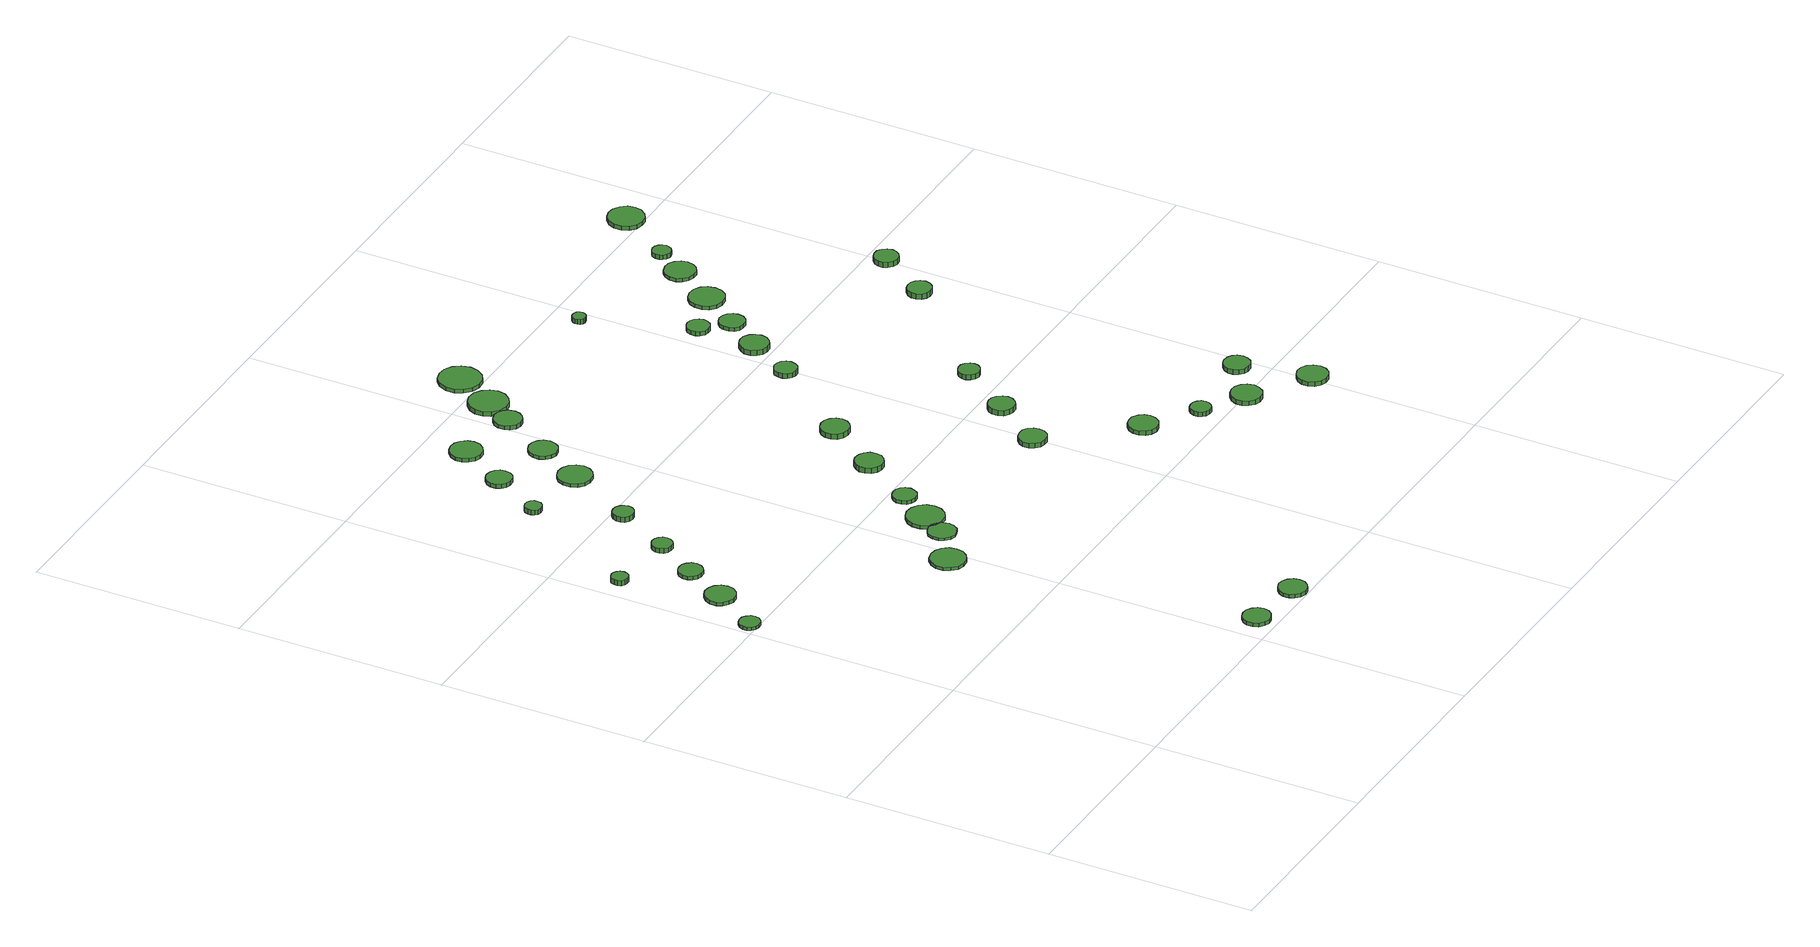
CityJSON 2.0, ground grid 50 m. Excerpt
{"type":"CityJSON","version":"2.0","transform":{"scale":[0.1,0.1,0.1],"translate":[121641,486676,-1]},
"CityObjects":{
"tree1":{"type":"SolitaryVegetationObject","attributes":{"function":"something"},"geometry":[{"type":"MultiSurface","lod":"1","boundaries":[[[0,1,2,3,4,5,6,7,8,9,10,11,12,13,14]],[[15,16,17,18,19,20,21,22,23,24,25,26,27,28,29]],[[0,29,28,1]],[[1,28,27,2]],[[2,27,26,3]],[[3,26,25,4]],[[4,25,24,5]],[[5,24,23,6]],[[6,23,22,7]],[[7,22,21,8]],[[8,21,20,9]],[[9,20,19,10]],[[10,19,18,11]],[[11,18,17,12]],[[12,17,16,13]],[[13,16,15,14]],[[14,15,29,0]]]}]},
"tree2":{"type":"SolitaryVegetationObject","attributes":{"function":"something"},"geometry":[{"type":"MultiSurface","lod":"1","boundaries":[[[30,31,32,33,34,35,36,37,38,39,40,41,42,43,44]],[[45,46,47,48,49,50,51,52,53,54,55,56,57,58,59]],[[30,59,58,31]],[[31,58,57,32]],[[32,57,56,33]],[[33,56,55,34]],[[34,55,54,35]],[[35,54,53,36]],[[36,53,52,37]],[[37,52,51,38]],[[38,51,50,39]],[[39,50,49,40]],[[40,49,48,41]],[[41,48,47,42]],[[42,47,46,43]],[[43,46,45,44]],[[44,45,59,30]]]}]},
"tree3":{"type":"SolitaryVegetationObject","attributes":{"function":"something"},"geometry":[{"type":"MultiSurface","lod":"1","boundaries":[[[60,61,62,63,64,65,66,67,68,69,70,71,72,73,74]],[[75,76,77,78,79,80,81,82,83,84,85,86,87,88,89]],[[60,89,88,61]],[[61,88,87,62]],[[62,87,86,63]],[[63,86,85,64]],[[64,85,84,65]],[[65,84,83,66]],[[66,83,82,67]],[[67,82,81,68]],[[68,81,80,69]],[[69,80,79,70]],[[70,79,78,71]],[[71,78,77,72]],[[72,77,76,73]],[[73,76,75,74]],[[74,75,89,60]]]}]},
"tree4":{"type":"SolitaryVegetationObject","attributes":{"function":"something"},"geometry":[{"type":"MultiSurface","lod":"1","boundaries":[[[90,91,92,93,94,95,96,97,98,99,100,101,102,103,104]],[[105,106,107,108,109,110,111,112,113,114,115,116,117,118,119]],[[90,119,118,91]],[[91,118,117,92]],[[92,117,116,93]],[[93,116,115,94]],[[94,115,114,95]],[[95,114,113,96]],[[96,113,112,97]],[[97,112,111,98]],[[98,111,110,99]],[[99,110,109,100]],[[100,109,108,101]],[[101,108,107,102]],[[102,107,106,103]],[[103,106,105,104]],[[104,105,119,90]]]}]},
"tree5":{"type":"SolitaryVegetationObject","attributes":{"function":"something"},"geometry":[{"type":"MultiSurface","lod":"1","boundaries":[[[120,121,122,123,124,125,126,127,128,129,130,131,132,133,134]],[[135,136,137,138,139,140,141,142,143,144,145,146,147,148,149]],[[120,149,148,121]],[[121,148,147,122]],[[122,147,146,123]],[[123,146,145,124]],[[124,145,144,125]],[[125,144,143,126]],[[126,143,142,127]],[[127,142,141,128]],[[128,141,140,129]],[[129,140,139,130]],[[130,139,138,131]],[[131,138,137,132]],[[132,137,136,133]],[[133,136,135,134]],[[134,135,149,120]]]}]},
"tree6":{"type":"SolitaryVegetationObject","attributes":{"function":"something"},"geometry":[{"type":"MultiSurface","lod":"1","boundaries":[[[150,151,152,153,154,155,156,157,158,159,160,161,162,163,164]],[[165,166,167,168,169,170,171,172,173,174,175,176,177,178,179]],[[150,179,178,151]],[[151,178,177,152]],[[152,177,176,153]],[[153,176,175,154]],[[154,175,174,155]],[[155,174,173,156]],[[156,173,172,157]],[[157,172,171,158]],[[158,171,170,159]],[[159,170,169,160]],[[160,169,168,161]],[[161,168,167,162]],[[162,167,166,163]],[[163,166,165,164]],[[164,165,179,150]]]}]},
"tree7":{"type":"SolitaryVegetationObject","attributes":{"function":"something"},"geometry":[{"type":"MultiSurface","lod":"1","boundaries":[[[180,181,182,183,184,185,186,187,188,189,190,191,192,193,194]],[[195,196,197,198,199,200,201,202,203,204,205,206,207,208,209]],[[180,209,208,181]],[[181,208,207,182]],[[182,207,206,183]],[[183,206,205,184]],[[184,205,204,185]],[[185,204,203,186]],[[186,203,202,187]],[[187,202,201,188]],[[188,201,200,189]],[[189,200,199,190]],[[190,199,198,191]],[[191,198,197,192]],[[192,197,196,193]],[[193,196,195,194]],[[194,195,209,180]]]}]},
"tree8":{"type":"SolitaryVegetationObject","attributes":{"function":"something"},"geometry":[{"type":"MultiSurface","lod":"1","boundaries":[[[210,211,212,213,214,215,216,217,218,219,220,221,222,223,224]],[[225,226,227,228,229,230,231,232,233,234,235,236,237,238,239]],[[210,239,238,211]],[[211,238,237,212]],[[212,237,236,213]],[[213,236,235,214]],[[214,235,234,215]],[[215,234,233,216]],[[216,233,232,217]],[[217,232,231,218]],[[218,231,230,219]],[[219,230,229,220]],[[220,229,228,221]],[[221,228,227,222]],[[222,227,226,223]],[[223,226,225,224]],[[224,225,239,210]]]}]},
"tree9":{"type":"SolitaryVegetationObject","attributes":{"function":"something"},"geometry":[{"type":"MultiSurface","lod":"1","boundaries":[[[240,241,242,243,244,245,246,247,248,249,250,251,252,253,254]],[[255,256,257,258,259,260,261,262,263,264,265,266,267,268,269]],[[240,269,268,241]],[[241,268,267,242]],[[242,267,266,243]],[[243,266,265,244]],[[244,265,264,245]],[[245,264,263,246]],[[246,263,262,247]],[[247,262,261,248]],[[248,261,260,249]],[[249,260,259,250]],[[250,259,258,251]],[[251,258,257,252]],[[252,257,256,253]],[[253,256,255,254]],[[254,255,269,240]]]}]},
"tree10":{"type":"SolitaryVegetationObject","attributes":{"function":"something"},"geometry":[{"type":"MultiSurface","lod":"1","boundaries":[[[270,271,272,273,274,275,276,277,278,279,280,281,282,283,284]],[[285,286,287,288,289,290,291,292,293,294,295,296,297,298,299]],[[270,299,298,271]],[[271,298,297,272]],[[272,297,296,273]],[[273,296,295,274]],[[274,295,294,275]],[[275,294,293,276]],[[276,293,292,277]],[[277,292,291,278]],[[278,291,290,279]],[[279,290,289,280]],[[280,289,288,281]],[[281,288,287,282]],[[282,287,286,283]],[[283,286,285,284]],[[284,285,299,270]]]}]},
"tree11":{"type":"SolitaryVegetationObject","attributes":{"function":"something"},"geometry":[{"type":"MultiSurface","lod":"1","boundaries":[[[300,301,302,303,304,305,306,307,308,309,310,311,312,313,314]],[[315,316,317,318,319,320,321,322,323,324,325,326,327,328,329]],[[300,329,328,301]],[[301,328,327,302]],[[302,327,326,303]],[[303,326,325,304]],[[304,325,324,305]],[[305,324,323,306]],[[306,323,322,307]],[[307,322,321,308]],[[308,321,320,309]],[[309,320,319,310]],[[310,319,318,311]],[[311,318,317,312]],[[312,317,316,313]],[[313,316,315,314]],[[314,315,329,300]]]}]},
"tree12":{"type":"SolitaryVegetationObject","attributes":{"function":"something"},"geometry":[{"type":"MultiSurface","lod":"1","boundaries":[[[330,331,332,333,334,335,336,337,338,339,340,341,342,343,344]],[[345,346,347,348,349,350,351,352,353,354,355,356,357,358,359]],[[330,359,358,331]],[[331,358,357,332]],[[332,357,356,333]],[[333,356,355,334]],[[334,355,354,335]],[[335,354,353,336]],[[336,353,352,337]],[[337,352,351,338]],[[338,351,350,339]],[[339,350,349,340]],[[340,349,348,341]],[[341,348,347,342]],[[342,347,346,343]],[[343,346,345,344]],[[344,345,359,330]]]}]},
"tree13":{"type":"SolitaryVegetationObject","attributes":{"function":"something"},"geometry":[{"type":"MultiSurface","lod":"1","boundaries":[[[360,361,362,363,364,365,366,367,368,369,370,371,372,373,374]],[[375,376,377,378,379,380,381,382,383,384,385,386,387,388,389]],[[360,389,388,361]],[[361,388,387,362]],[[362,387,386,363]],[[363,386,385,364]],[[364,385,384,365]],[[365,384,383,366]],[[366,383,382,367]],[[367,382,381,368]],[[368,381,380,369]],[[369,380,379,370]],[[370,379,378,371]],[[371,378,377,372]],[[372,377,376,373]],[[373,376,375,374]],[[374,375,389,360]]]}]},
"tree14":{"type":"SolitaryVegetationObject","attributes":{"function":"something"},"geometry":[{"type":"MultiSurface","lod":"1","boundaries":[[[390,391,392,393,394,395,396,397,398,399,400,401,402,403,404]],[[405,406,407,408,409,410,411,412,413,414,415,416,417,418,419]],[[390,419,418,391]],[[391,418,417,392]],[[392,417,416,393]],[[393,416,415,394]],[[394,415,414,395]],[[395,414,413,396]],[[396,413,412,397]],[[397,412,411,398]],[[398,411,410,399]],[[399,410,409,400]],[[400,409,408,401]],[[401,408,407,402]],[[402,407,406,403]],[[403,406,405,404]],[[404,405,419,390]]]}]},
"tree15":{"type":"SolitaryVegetationObject","attributes":{"function":"something"},"geometry":[{"type":"MultiSurface","lod":"1","boundaries":[[[420,421,422,423,424,425,426,427,428,429,430,431,432,433,434]],[[435,436,437,438,439,440,441,442,443,444,445,446,447,448,449]],[[420,449,448,421]],[[421,448,447,422]],[[422,447,446,423]],[[423,446,445,424]],[[424,445,444,425]],[[425,444,443,426]],[[426,443,442,427]],[[427,442,441,428]],[[428,441,440,429]],[[429,440,439,430]],[[430,439,438,431]],[[431,438,437,432]],[[432,437,436,433]],[[433,436,435,434]],[[434,435,449,420]]]}]},
"tree16":{"type":"SolitaryVegetationObject","attributes":{"function":"something"},"geometry":[{"type":"MultiSurface","lod":"1","boundaries":[[[450,451,452,453,454,455,456,457,458,459,460,461,462,463,464]],[[465,466,467,468,469,470,471,472,473,474,475,476,477,478,479]],[[450,479,478,451]],[[451,478,477,452]],[[452,477,476,453]],[[453,476,475,454]],[[454,475,474,455]],[[455,474,473,456]],[[456,473,472,457]],[[457,472,471,458]],[[458,471,470,459]],[[459,470,469,460]],[[460,469,468,461]],[[461,468,467,462]],[[462,467,466,463]],[[463,466,465,464]],[[464,465,479,450]]]}]},
"tree17":{"type":"SolitaryVegetationObject","attributes":{"function":"something"},"geometry":[{"type":"MultiSurface","lod":"1","boundaries":[[[480,481,482,483,484,485,486,487,488,489,490,491,492,493,494]],[[495,496,497,498,499,500,501,502,503,504,505,506,507,508,509]],[[480,509,508,481]],[[481,508,507,482]],[[482,507,506,483]],[[483,506,505,484]],[[484,505,504,485]],[[485,504,503,486]],[[486,503,502,487]],[[487,502,501,488]],[[488,501,500,489]],[[489,500,499,490]],[[490,499,498,491]],[[491,498,497,492]],[[492,497,496,493]],[[493,496,495,494]],[[494,495,509,480]]]}]},
"tree18":{"type":"SolitaryVegetationObject","attributes":{"function":"something"},"geometry":[{"type":"MultiSurface","lod":"1","boundaries":[[[510,511,512,513,514,515,516,517,518,519,520,521,522,523,524]],[[525,526,527,528,529,530,531,532,533,534,535,536,537,538,539]],[[510,539,538,511]],[[511,538,537,512]],[[512,537,536,513]],[[513,536,535,514]],[[514,535,534,515]],[[515,534,533,516]],[[516,533,532,517]],[[517,532,531,518]],[[518,531,530,519]],[[519,530,529,520]],[[520,529,528,521]],[[521,528,527,522]],[[522,527,526,523]],[[523,526,525,524]],[[524,525,539,510]]]}]},
"tree19":{"type":"SolitaryVegetationObject","attributes":{"function":"something"},"geometry":[{"type":"MultiSurface","lod":"1","boundaries":[[[540,541,542,543,544,545,546,547,548,549,550,551,552,553,554]],[[555,556,557,558,559,560,561,562,563,564,565,566,567,568,569]],[[540,569,568,541]],[[541,568,567,542]],[[542,567,566,543]],[[543,566,565,544]],[[544,565,564,545]],[[545,564,563,546]],[[546,563,562,547]],[[547,562,561,548]],[[548,561,560,549]],[[549,560,559,550]],[[550,559,558,551]],[[551,558,557,552]],[[552,557,556,553]],[[553,556,555,554]],[[554,555,569,540]]]}]},
"tree20":{"type":"SolitaryVegetationObject","attributes":{"function":"something"},"geometry":[{"type":"MultiSurface","lod":"1","boundaries":[[[570,571,572,573,574,575,576,577,578,579,580,581,582,583,584]],[[585,586,587,588,589,590,591,592,593,594,595,596,597,598,599]],[[570,599,598,571]],[[571,598,597,572]],[[572,597,596,573]],[[573,596,595,574]],[[574,595,594,575]],[[575,594,593,576]],[[576,593,592,577]],[[577,592,591,578]],[[578,591,590,579]],[[579,590,589,580]],[[580,589,588,581]],[[581,588,587,582]],[[582,587,586,583]],[[583,586,585,584]],[[584,585,599,570]]]}]},
"tree21":{"type":"SolitaryVegetationObject","attributes":{"function":"something"},"geometry":[{"type":"MultiSurface","lod":"1","boundaries":[[[600,601,602,603,604,605,606,607,608,609,610,611,612,613,614]],[[615,616,617,618,619,620,621,622,623,624,625,626,627,628,629]],[[600,629,628,601]],[[601,628,627,602]],[[602,627,626,603]],[[603,626,625,604]],[[604,625,624,605]],[[605,624,623,606]],[[606,623,622,607]],[[607,622,621,608]],[[608,621,620,609]],[[609,620,619,610]],[[610,619,618,611]],[[611,618,617,612]],[[612,617,616,613]],[[613,616,615,614]],[[614,615,629,600]]]}]},
"tree22":{"type":"SolitaryVegetationObject","attributes":{"function":"something"},"geometry":[{"type":"MultiSurface","lod":"1","boundaries":[[[630,631,632,633,634,635,636,637,638,639,640,641,642,643,644]],[[645,646,647,648,649,650,651,652,653,654,655,656,657,658,659]],[[630,659,658,631]],[[631,658,657,632]],[[632,657,656,633]],[[633,656,655,634]],[[634,655,654,635]],[[635,654,653,636]],[[636,653,652,637]],[[637,652,651,638]],[[638,651,650,639]],[[639,650,649,640]],[[640,649,648,641]],[[641,648,647,642]],[[642,647,646,643]],[[643,646,645,644]],[[644,645,659,630]]]}]},
"tree23":{"type":"SolitaryVegetationObject","attributes":{"function":"something"},"geometry":[{"type":"MultiSurface","lod":"1","boundaries":[[[660,661,662,663,664,665,666,667,668,669,670,671,672,673,674]],[[675,676,677,678,679,680,681,682,683,684,685,686,687,688,689]],[[660,689,688,661]],[[661,688,687,662]],[[662,687,686,663]],[[663,686,685,664]],[[664,685,684,665]],[[665,684,683,666]],[[666,683,682,667]],[[667,682,681,668]],[[668,681,680,669]],[[669,680,679,670]],[[670,679,678,671]],[[671,678,677,672]],[[672,677,676,673]],[[673,676,675,674]],[[674,675,689,660]]]}]},
"tree24":{"type":"SolitaryVegetationObject","attributes":{"function":"something"},"geometry":[{"type":"MultiSurface","lod":"1","boundaries":[[[690,691,692,693,694,695,696,697,698,699,700,701,702,703,704]],[[705,706,707,708,709,710,711,712,713,714,715,716,717,718,719]],[[690,719,718,691]],[[691,718,717,692]],[[692,717,716,693]],[[693,716,715,694]],[[694,715,714,695]],[[695,714,713,696]],[[696,713,712,697]],[[697,712,711,698]],[[698,711,710,699]],[[699,710,709,700]],[[700,709,708,701]],[[701,708,707,702]],[[702,707,706,703]],[[703,706,705,704]],[[704,705,719,690]]]}]},
"tree25":{"type":"SolitaryVegetationObject","attributes":{"function":"something"},"geometry":[{"type":"MultiSurface","lod":"1","boundaries":[[[720,721,722,723,724,725,726,727,728,729,730,731,732,733,734]],[[735,736,737,738,739,740,741,742,743,744,745,746,747,748,749]],[[720,749,748,721]],[[721,748,747,722]],[[722,747,746,723]],[[723,746,745,724]],[[724,745,744,725]],[[725,744,743,726]],[[726,743,742,727]],[[727,742,741,728]],[[728,741,740,729]],[[729,740,739,730]],[[730,739,738,731]],[[731,738,737,732]],[[732,737,736,733]],[[733,736,735,734]],[[734,735,749,720]]]}]},
"tree26":{"type":"SolitaryVegetationObject","attributes":{"function":"something"},"geometry":[{"type":"MultiSurface","lod":"1","boundaries":[[[750,751,752,753,754,755,756,757,758,759,760,761,762,763,764]],[[765,766,767,768,769,770,771,772,773,774,775,776,777,778,779]],[[750,779,778,751]],[[751,778,777,752]],[[752,777,776,753]],[[753,776,775,754]],[[754,775,774,755]],[[755,774,773,756]],[[756,773,772,757]],[[757,772,771,758]],[[758,771,770,759]],[[759,770,769,760]],[[760,769,768,761]],[[761,768,767,762]],[[762,767,766,763]],[[763,766,765,764]],[[764,765,779,750]]]}]},
"tree27":{"type":"SolitaryVegetationObject","attributes":{"function":"something"},"geometry":[{"type":"MultiSurface","lod":"1","boundaries":[[[780,781,782,783,784,785,786,787,788,789,790,791,792,793,794]],[[795,796,797,798,799,800,801,802,803,804,805,806,807,808,809]],[[780,809,808,781]],[[781,808,807,782]],[[782,807,806,783]],[[783,806,805,784]],[[784,805,804,785]],[[785,804,803,786]],[[786,803,802,787]],[[787,802,801,788]],[[788,801,800,789]],[[789,800,799,790]],[[790,799,798,791]],[[791,798,797,792]],[[792,797,796,793]],[[793,796,795,794]],[[794,795,809,780]]]}]},
"tree28":{"type":"SolitaryVegetationObject","attributes":{"function":"something"},"geometry":[{"type":"MultiSurface","lod":"1","boundaries":[[[810,811,812,813,814,815,816,817,818,819,820,821,822,823,824]],[[825,826,827,828,829,830,831,832,833,834,835,836,837,838,839]],[[810,839,838,811]],[[811,838,837,812]],[[812,837,836,813]],[[813,836,835,814]],[[814,835,834,815]],[[815,834,833,816]],[[816,833,832,817]],[[817,832,831,818]],[[818,831,830,819]],[[819,830,829,820]],[[820,829,828,821]],[[821,828,827,822]],[[822,827,826,823]],[[823,826,825,824]],[[824,825,839,810]]]}]},
"tree29":{"type":"SolitaryVegetationObject","attributes":{"function":"something"},"geometry":[{"type":"MultiSurface","lod":"1","boundaries":[[[840,841,842,843,844,845,846,847,848,849,850,851,852,853,854]],[[855,856,857,858,859,860,861,862,863,864,865,866,867,868,869]],[[840,869,868,841]],[[841,868,867,842]],[[842,867,866,843]],[[843,866,865,844]],[[844,865,864,845]],[[845,864,863,846]],[[846,863,862,847]],[[847,862,861,848]],[[848,861,860,849]],[[849,860,859,850]],[[850,859,858,851]],[[851,858,857,852]],[[852,857,856,853]],[[853,856,855,854]],[[854,855,869,840]]]}]},
"tree30":{"type":"SolitaryVegetationObject","attributes":{"function":"something"},"geometry":[{"type":"MultiSurface","lod":"1","boundaries":[[[870,871,872,873,874,875,876,877,878,879,880,881,882,883,884]],[[885,886,887,888,889,890,891,892,893,894,895,896,897,898,899]],[[870,899,898,871]],[[871,898,897,872]],[[872,897,896,873]],[[873,896,895,874]],[[874,895,894,875]],[[875,894,893,876]],[[876,893,892,877]],[[877,892,891,878]],[[878,891,890,879]],[[879,890,889,880]],[[880,889,888,881]],[[881,888,887,882]],[[882,887,886,883]],[[883,886,885,884]],[[884,885,899,870]]]}]},
"tree31":{"type":"SolitaryVegetationObject","attributes":{"function":"something"},"geometry":[{"type":"MultiSurface","lod":"1","boundaries":[[[900,901,902,903,904,905,906,907,908,909,910,911,912,913,914]],[[915,916,917,918,919,920,921,922,923,924,925,926,927,928,929]],[[900,929,928,901]],[[901,928,927,902]],[[902,927,926,903]],[[903,926,925,904]],[[904,925,924,905]],[[905,924,923,906]],[[906,923,922,907]],[[907,922,921,908]],[[908,921,920,909]],[[909,920,919,910]],[[910,919,918,911]],[[911,918,917,912]],[[912,917,916,913]],[[913,916,915,914]],[[914,915,929,900]]]}]},
"tree32":{"type":"SolitaryVegetationObject","attributes":{"function":"something"},"geometry":[{"type":"MultiSurface","lod":"1","boundaries":[[[930,931,932,933,934,935,936,937,938,939,940,941,942,943,944]],[[945,946,947,948,949,950,951,952,953,954,955,956,957,958,959]],[[930,959,958,931]],[[931,958,957,932]],[[932,957,956,933]],[[933,956,955,934]],[[934,955,954,935]],[[935,954,953,936]],[[936,953,952,937]],[[937,952,951,938]],[[938,951,950,939]],[[939,950,949,940]],[[940,949,948,941]],[[941,948,947,942]],[[942,947,946,943]],[[943,946,945,944]],[[944,945,959,930]]]}]},
"tree33":{"type":"SolitaryVegetationObject","attributes":{"function":"something"},"geometry":[{"type":"MultiSurface","lod":"1","boundaries":[[[960,961,962,963,964,965,966,967,968,969,970,971,972,973,974]],[[975,976,977,978,979,980,981,982,983,984,985,986,987,988,989]],[[960,989,988,961]],[[961,988,987,962]],[[962,987,986,963]],[[963,986,985,964]],[[964,985,984,965]],[[965,984,983,966]],[[966,983,982,967]],[[967,982,981,968]],[[968,981,980,969]],[[969,980,979,970]],[[970,979,978,971]],[[971,978,977,972]],[[972,977,976,973]],[[973,976,975,974]],[[974,975,989,960]]]}]},
"tree34":{"type":"SolitaryVegetationObject","attributes":{"function":"something"},"geometry":[{"type":"MultiSurface","lod":"1","boundaries":[[[990,991,992,993,994,995,996,997,998,999,1000,1001,1002,1003,1004]],[[1005,1006,1007,1008,1009,1010,1011,1012,1013,1014,1015,1016,1017,1018,1019]],[[990,1019,1018,991]],[[991,1018,1017,992]],[[992,1017,1016,993]],[[993,1016,1015,994]],[[994,1015,1014,995]],[[995,1014,1013,996]],[[996,1013,1012,997]],[[997,1012,1011,998]],[[998,1011,1010,999]],[[999,1010,1009,1000]],[[1000,1009,1008,1001]],[[1001,1008,1007,1002]],[[1002,1007,1006,1003]],[[1003,1006,1005,1004]],[[1004,1005,1019,990]]]}]},
"tree35":{"type":"SolitaryVegetationObject","attributes":{"function":"something"},"geometry":[{"type":"MultiSurface","lod":"1","boundaries":[[[1020,1021,1022,1023,1024,1025,1026,1027,1028,1029,1030,1031,1032,1033,1034]],[[1035,1036,1037,1038,1039,1040,1041,1042,1043,1044,1045,1046,1047,1048,1049]],[[1020,1049,1048,1021]],[[1021,1048,1047,1022]],[[1022,1047,1046,1023]],[[1023,1046,1045,1024]],[[1024,1045,1044,1025]],[[1025,1044,1043,1026]],[[1026,1043,1042,1027]],[[1027,1042,1041,1028]],[[1028,1041,1040,1029]],[[1029,1040,1039,1030]],[[1030,1039,1038,1031]],[[1031,1038,1037,1032]],[[1032,1037,1036,1033]],[[1033,1036,1035,1034]],[[1034,1035,1049,1020]]]}]},
"tree36":{"type":"SolitaryVegetationObject","attributes":{"function":"something"},"geometry":[{"type":"MultiSurface","lod":"1","boundaries":[[[1050,1051,1052,1053,1054,1055,1056,1057,1058,1059,1060,1061,1062,1063,1064]],[[1065,1066,1067,1068,1069,1070,1071,1072,1073,1074,1075,1076,1077,1078,1079]],[[1050,1079,1078,1051]],[[1051,1078,1077,1052]],[[1052,1077,1076,1053]],[[1053,1076,1075,1054]],[[1054,1075,1074,1055]],[[1055,1074,1073,1056]],[[1056,1073,1072,1057]],[[1057,1072,1071,1058]],[[1058,1071,1070,1059]],[[1059,1070,1069,1060]],[[1060,1069,1068,1061]],[[1061,1068,1067,1062]],[[1062,1067,1066,1063]],[[1063,1066,1065,1064]],[[1064,1065,1079,1050]]]}]},
"tree37":{"type":"SolitaryVegetationObject","attributes":{"function":"something"},"geometry":[{"type":"MultiSurface","lod":"1","boundaries":[[[1080,1081,1082,1083,1084,1085,1086,1087,1088,1089,1090,1091,1092,1093,1094]],[[1095,1096,1097,1098,1099,1100,1101,1102,1103,1104,1105,1106,1107,1108,1109]],[[1080,1109,1108,1081]],[[1081,1108,1107,1082]],[[1082,1107,1106,1083]],[[1083,1106,1105,1084]],[[1084,1105,1104,1085]],[[1085,1104,1103,1086]],[[1086,1103,1102,1087]],[[1087,1102,1101,1088]],[[1088,1101,1100,1089]],[[1089,1100,1099,1090]],[[1090,1099,1098,1091]],[[1091,1098,1097,1092]],[[1092,1097,1096,1093]],[[1093,1096,1095,1094]],[[1094,1095,1109,1080]]]}]},
"tree38":{"type":"SolitaryVegetationObject","attributes":{"function":"something"},"geometry":[{"type":"MultiSurface","lod":"1","boundaries":[[[1110,1111,1112,1113,1114,1115,1116,1117,1118,1119,1120,1121,1122,1123,1124]],[[1125,1126,1127,1128,1129,1130,1131,1132,1133,1134,1135,1136,1137,1138,1139]],[[1110,1139,1138,1111]],[[1111,1138,1137,1112]],[[1112,1137,1136,1113]],[[1113,1136,1135,1114]],[[1114,1135,1134,1115]],[[1115,1134,1133,1116]],[[1116,1133,1132,1117]],[[1117,1132,1131,1118]],[[1118,1131,1130,1119]],[[1119,1130,1129,1120]],[[1120,1129,1128,1121]],[[1121,1128,1127,1122]],[[1122,1127,1126,1123]],[[1123,1126,1125,1124]],[[1124,1125,1139,1110]]]}]},
"tree39":{"type":"SolitaryVegetationObject","attributes":{"function":"something"},"geometry":[{"type":"MultiSurface","lod":"1","boundaries":[[[1140,1141,1142,1143,1144,1145,1146,1147,1148,1149,1150,1151,1152,1153,1154]],[[1155,1156,1157,1158,1159,1160,1161,1162,1163,1164,1165,1166,1167,1168,1169]],[[1140,1169,1168,1141]],[[1141,1168,1167,1142]],[[1142,1167,1166,1143]],[[1143,1166,1165,1144]],[[1144,1165,1164,1145]],[[1145,1164,1163,1146]],[[1146,1163,1162,1147]],[[1147,1162,1161,1148]],[[1148,1161,1160,1149]],[[1149,1160,1159,1150]],[[1150,1159,1158,1151]],[[1151,1158,1157,1152]],[[1152,1157,1156,1153]],[[1153,1156,1155,1154]],[[1154,1155,1169,1140]]]}]},
"tree40":{"type":"SolitaryVegetationObject","attributes":{"function":"something"},"geometry":[{"type":"MultiSurface","lod":"1","boundaries":[[[1170,1171,1172,1173,1174,1175,1176,1177,1178,1179,1180,1181,1182,1183,1184]],[[1185,1186,1187,1188,1189,1190,1191,1192,1193,1194,1195,1196,1197,1198,1199]],[[1170,1199,1198,1171]],[[1171,1198,1197,1172]],[[1172,1197,1196,1173]],[[1173,1196,1195,1174]],[[1174,1195,1194,1175]],[[1175,1194,1193,1176]],[[1176,1193,1192,1177]],[[1177,1192,1191,1178]],[[1178,1191,1190,1179]],[[1179,1190,1189,1180]],[[1180,1189,1188,1181]],[[1181,1188,1187,1182]],[[1182,1187,1186,1183]],[[1183,1186,1185,1184]],[[1184,1185,1199,1170]]]}]},
"tree41":{"type":"SolitaryVegetationObject","attributes":{"function":"something"},"geometry":[{"type":"MultiSurface","lod":"1","boundaries":[[[1200,1201,1202,1203,1204,1205,1206,1207,1208,1209,1210,1211,1212,1213,1214]],[[1215,1216,1217,1218,1219,1220,1221,1222,1223,1224,1225,1226,1227,1228,1229]],[[1200,1229,1228,1201]],[[1201,1228,1227,1202]],[[1202,1227,1226,1203]],[[1203,1226,1225,1204]],[[1204,1225,1224,1205]],[[1205,1224,1223,1206]],[[1206,1223,1222,1207]],[[1207,1222,1221,1208]],[[1208,1221,1220,1209]],[[1209,1220,1219,1210]],[[1210,1219,1218,1211]],[[1211,1218,1217,1212]],[[1212,1217,1216,1213]],[[1213,1216,1215,1214]],[[1214,1215,1229,1200]]]}]}
},
"vertices":[
[59,1019,15],[57,1029,15],[50,1038,15],[42,1043,15],[31,1044,15],[22,1041,15],[14,1034,15],[10,1024,15],[10,1014,15],[14,1005,15],[22,998,15],[31,995,15],[42,996,15],[50,1001,15],[57,1009,15],[57,1009,7],[50,1001,7],[42,996,7],[31,995,7],[22,998,7],[14,1005,7],[10,1014,7],[10,1024,7],[14,1034,7],[22,1041,7],[31,1044,7],[42,1043,7],[50,1038,7],[57,1029,7],[59,1019,7],
[140,1129,16],[137,1144,16],[128,1156,16],[115,1163,16],[100,1165,16],[86,1160,16],[75,1150,16],[69,1136,16],[69,1121,16],[75,1108,16],[86,1098,16],[100,1093,16],[115,1095,16],[128,1102,16],[137,1114,16],[137,1114,7],[128,1102,7],[115,1095,7],[100,1093,7],[86,1098,7],[75,1108,7],[69,1121,7],[69,1136,7],[75,1150,7],[86,1160,7],[100,1165,7],[115,1163,7],[128,1156,7],[137,1144,7],[140,1129,7],
[80,1354,21],[78,1362,21],[73,1369,21],[66,1373,21],[58,1374,21],[50,1371,21],[44,1366,21],[41,1358,21],[41,1350,21],[44,1342,21],[50,1337,21],[58,1334,21],[66,1335,21],[73,1339,21],[78,1346,21],[78,1346,8],[73,1339,8],[66,1335,8],[58,1334,8],[50,1337,8],[44,1342,8],[41,1350,8],[41,1358,8],[44,1366,8],[50,1371,8],[58,1374,8],[66,1373,8],[73,1369,8],[78,1362,8],[80,1354,8],
[190,1232,17],[187,1244,17],[180,1253,17],[170,1259,17],[158,1260,17],[147,1257,17],[138,1249,17],[133,1238,17],[133,1226,17],[138,1215,17],[147,1207,17],[158,1204,17],[170,1205,17],[180,1211,17],[187,1220,17],[187,1220,8],[180,1211,8],[170,1205,8],[158,1204,8],[147,1207,8],[138,1215,8],[133,1226,8],[133,1238,8],[138,1249,8],[147,1257,8],[158,1260,8],[170,1259,8],[180,1253,8],[187,1244,8],[190,1232,8],
[602,49,17],[599,62,17],[591,73,17],[579,80,17],[565,81,17],[553,77,17],[542,68,17],[537,56,17],[537,42,17],[542,30,17],[553,20,17],[565,16,17],[579,18,17],[591,24,17],[599,35,17],[599,35,8],[591,24,8],[579,18,8],[565,16,8],[553,20,8],[542,30,8],[537,42,8],[537,56,8],[542,68,8],[553,77,8],[565,81,8],[579,80,8],[591,73,8],[599,62,8],[602,49,8],
[245,1334,23],[243,1344,23],[237,1352,23],[229,1357,23],[219,1358,23],[209,1355,23],[202,1348,23],[198,1339,23],[198,1329,23],[202,1320,23],[209,1313,23],[219,1310,23],[229,1311,23],[237,1316,23],[243,1324,23],[243,1324,11],[237,1316,11],[229,1311,11],[219,1310,11],[209,1313,11],[202,1320,11],[198,1329,11],[198,1339,11],[202,1348,11],[209,1355,11],[219,1358,11],[229,1357,11],[237,1352,11],[243,1344,11],[245,1334,11],
[507,757,17],[504,774,17],[494,788,17],[479,796,17],[462,798,17],[445,793,17],[433,781,17],[426,766,17],[426,749,17],[433,733,17],[445,721,17],[462,716,17],[479,718,17],[494,727,17],[504,740,17],[504,740,9],[494,727,9],[479,718,9],[462,716,9],[445,721,9],[433,733,9],[426,749,9],[426,766,9],[433,781,9],[445,793,9],[462,798,9],[479,796,9],[494,788,9],[504,774,9],[507,757,9],
[744,34,17],[742,48,17],[733,59,17],[721,66,17],[708,68,17],[694,63,17],[684,54,17],[679,41,17],[679,28,17],[684,15,17],[694,6,17],[708,1,17],[721,3,17],[733,10,17],[742,21,17],[742,21,8],[733,10,8],[721,3,8],[708,1,8],[694,6,8],[684,15,8],[679,28,8],[679,41,8],[684,54,8],[694,63,8],[708,68,8],[721,66,8],[733,59,8],[742,48,8],[744,34,8],
[252,1658,19],[251,1666,19],[246,1673,19],[239,1677,19],[230,1678,19],[222,1675,19],[216,1670,19],[213,1662,19],[213,1654,19],[216,1646,19],[222,1640,19],[230,1638,19],[239,1639,19],[246,1643,19],[251,1650,19],[251,1650,7],[246,1643,7],[239,1639,7],[230,1638,7],[222,1640,7],[216,1646,7],[213,1654,7],[213,1662,7],[216,1670,7],[222,1675,7],[230,1678,7],[239,1677,7],[246,1673,7],[251,1666,7],[252,1658,7],
[319,1468,25],[317,1478,25],[311,1486,25],[302,1492,25],[292,1493,25],[282,1490,25],[274,1483,25],[270,1473,25],[270,1463,25],[274,1454,25],[282,1447,25],[292,1444,25],[302,1445,25],[311,1450,25],[317,1458,25],[317,1458,12],[311,1450,12],[302,1445,12],[292,1444,12],[282,1447,12],[274,1454,12],[270,1463,12],[270,1473,12],[274,1483,12],[282,1490,12],[292,1493,12],[302,1492,12],[311,1486,12],[317,1478,12],[319,1468,12],
[596,822,15],[593,836,15],[585,847,15],[573,854,15],[560,855,15],[547,851,15],[536,842,15],[531,829,15],[531,815,15],[536,803,15],[547,793,15],[560,789,15],[573,791,15],[585,797,15],[593,809,15],[593,809,9],[585,797,9],[573,791,9],[560,789,9],[547,793,9],[536,803,9],[531,815,9],[531,829,9],[536,842,9],[547,851,9],[560,855,9],[573,854,9],[585,847,9],[593,836,9],[596,822,9],
[333,1780,17],[331,1792,17],[324,1802,17],[313,1808,17],[300,1810,17],[288,1806,17],[279,1797,17],[274,1786,17],[274,1773,17],[279,1762,17],[288,1754,17],[300,1750,17],[313,1751,17],[324,1757,17],[331,1767,17],[331,1767,7],[324,1757,7],[313,1751,7],[300,1750,7],[288,1754,7],[279,1762,7],[274,1773,7],[274,1786,7],[279,1797,7],[288,1806,7],[300,1810,7],[313,1808,7],[324,1802,7],[331,1792,7],[333,1780,7],
[643,883,16],[640,901,16],[629,916,16],[613,925,16],[594,927,16],[577,921,16],[563,909,16],[556,892,16],[556,874,16],[563,857,16],[577,845,16],[594,839,16],[613,841,16],[629,850,16],[640,865,16],[640,865,8],[629,850,8],[613,841,8],[594,839,8],[577,845,8],[563,857,8],[556,874,8],[556,892,8],[563,909,8],[577,921,8],[594,927,8],[613,925,8],[629,916,8],[640,901,8],[643,883,8],
[433,1639,16],[429,1655,16],[419,1669,16],[405,1677,16],[388,1679,16],[372,1674,16],[360,1663,16],[353,1647,16],[353,1630,16],[360,1615,16],[372,1604,16],[388,1599,16],[405,1601,16],[419,1609,16],[429,1622,16],[429,1622,8],[419,1609,8],[405,1601,8],[388,1599,8],[372,1604,8],[360,1615,8],[353,1630,8],[353,1647,8],[360,1663,8],[372,1674,8],[388,1679,8],[405,1677,8],[419,1669,8],[429,1655,8],[433,1639,8],
[410,1897,16],[407,1912,16],[397,1925,16],[384,1933,16],[368,1935,16],[353,1930,16],[342,1919,16],[335,1905,16],[335,1889,16],[342,1875,16],[353,1865,16],[368,1860,16],[384,1861,16],[397,1869,16],[407,1882,16],[407,1882,7],[397,1869,7],[384,1861,7],[368,1860,7],[353,1865,7],[342,1875,7],[335,1889,7],[335,1905,7],[342,1919,7],[353,1930,7],[368,1935,7],[384,1933,7],[397,1925,7],[407,1912,7],[410,1897,7],
[682,963,17],[679,974,17],[673,983,17],[663,989,17],[651,990,17],[640,987,17],[632,979,17],[627,969,17],[627,957,17],[632,946,17],[640,939,17],[651,935,17],[663,936,17],[673,942,17],[679,952,17],[679,952,8],[673,942,8],[663,936,8],[651,935,8],[640,939,8],[632,946,8],[627,957,8],[627,969,8],[632,979,8],[640,987,8],[651,990,8],[663,989,8],[673,983,8],[679,974,8],[682,963,8],
[491,1752,15],[488,1766,15],[480,1777,15],[468,1784,15],[454,1786,15],[440,1781,15],[430,1772,15],[424,1759,15],[424,1745,15],[430,1732,15],[440,1723,15],[454,1718,15],[468,1720,15],[480,1727,15],[488,1738,15],[488,1738,7],[480,1727,7],[468,1720,7],[454,1718,7],[440,1723,7],[430,1732,7],[424,1745,7],[424,1759,7],[430,1772,7],[440,1781,7],[454,1786,7],[468,1784,7],[480,1777,7],[488,1766,7],[491,1752,7],
[769,1094,21],[767,1107,21],[758,1118,21],[746,1125,21],[732,1127,21],[719,1123,21],[709,1113,21],[703,1100,21],[703,1087,21],[709,1074,21],[719,1065,21],[732,1060,21],[746,1062,21],[758,1069,21],[767,1080,21],[767,1080,8],[758,1069,8],[746,1062,8],[732,1060,8],[719,1065,8],[709,1074,8],[703,1087,8],[703,1100,8],[709,1113,8],[719,1123,8],[732,1127,8],[746,1125,8],[758,1118,8],[767,1107,8],[769,1094,8],
[563,1877,16],[560,1891,16],[552,1902,16],[540,1909,16],[527,1910,16],[514,1906,16],[503,1897,16],[498,1884,16],[498,1870,16],[503,1858,16],[514,1848,16],[527,1844,16],[540,1846,16],[552,1853,16],[560,1864,16],[560,1864,6],[552,1853,6],[540,1846,6],[527,1844,6],[514,1848,6],[503,1858,6],[498,1870,6],[498,1884,6],[503,1897,6],[514,1906,6],[527,1910,6],[540,1909,6],[552,1902,6],[560,1891,6],[563,1877,6],
[618,1947,17],[614,1966,17],[602,1981,17],[586,1991,17],[567,1993,17],[548,1987,17],[534,1974,17],[526,1957,17],[526,1937,17],[534,1920,17],[548,1907,17],[567,1901,17],[586,1903,17],[602,1913,17],[614,1928,17],[614,1928,6],[602,1913,6],[586,1903,6],[567,1901,6],[548,1907,6],[534,1920,6],[526,1937,6],[526,1957,6],[534,1974,6],[548,1987,6],[567,1993,6],[586,1991,6],[602,1981,6],[614,1966,6],[618,1947,6],
[850,1220,28],[847,1233,28],[839,1245,28],[827,1252,28],[813,1253,28],[800,1249,28],[789,1240,28],[784,1227,28],[784,1213,28],[789,1200,28],[800,1191,28],[813,1187,28],[827,1188,28],[839,1195,28],[847,1206,28],[847,1206,15],[839,1195,15],[827,1188,15],[813,1187,15],[800,1191,15],[789,1200,15],[784,1213,15],[784,1227,15],[789,1240,15],[800,1249,15],[813,1253,15],[827,1252,15],[839,1245,15],[847,1233,15],[850,1220,15],
[1027,826,19],[1025,839,19],[1017,850,19],[1005,857,19],[992,858,19],[979,854,19],[969,845,19],[963,833,19],[963,819,19],[969,807,19],[979,798,19],[992,794,19],[1005,795,19],[1017,802,19],[1025,813,19],[1025,813,7],[1017,802,7],[1005,795,7],[992,794,7],[979,798,7],[969,807,7],[963,819,7],[963,833,7],[969,845,7],[979,854,7],[992,858,7],[1005,857,7],[1017,850,7],[1025,839,7],[1027,826,7],
[680,2048,15],[675,2068,15],[663,2085,15],[645,2095,15],[625,2097,15],[605,2091,15],[590,2077,15],[581,2058,15],[581,2037,15],[590,2019,15],[605,2005,15],[625,1998,15],[645,2000,15],[663,2011,15],[675,2028,15],[675,2028,6],[663,2011,6],[645,2000,6],[625,1998,6],[605,2005,6],[590,2019,6],[581,2037,6],[581,2058,6],[590,2077,6],[605,2091,6],[625,2097,6],[645,2095,6],[663,2085,6],[675,2068,6],[680,2048,6],
[1189,637,19],[1186,651,19],[1178,662,19],[1165,670,19],[1151,671,19],[1137,667,19],[1127,657,19],[1121,644,19],[1121,630,19],[1127,616,19],[1137,607,19],[1151,602,19],[1165,604,19],[1178,611,19],[1186,623,19],[1186,623,8],[1178,611,8],[1165,604,8],[1151,602,8],[1137,607,8],[1127,616,8],[1121,630,8],[1121,644,8],[1127,657,8],[1137,667,8],[1151,671,8],[1165,670,8],[1178,662,8],[1186,651,8],[1189,637,8],
[1112,948,20],[1109,960,20],[1101,971,20],[1090,978,20],[1077,979,20],[1065,975,20],[1055,966,20],[1050,954,20],[1050,941,20],[1055,929,20],[1065,921,20],[1077,917,20],[1090,918,20],[1101,924,20],[1109,935,20],[1109,935,7],[1101,924,7],[1090,918,7],[1077,917,7],[1065,921,7],[1055,929,7],[1050,941,7],[1050,954,7],[1055,966,7],[1065,975,7],[1077,979,7],[1090,978,7],[1101,971,7],[1109,960,7],[1112,948,7],
[1005,1427,30],[1002,1438,30],[996,1447,30],[986,1452,30],[975,1454,30],[965,1450,30],[956,1443,30],[952,1432,30],[952,1421,30],[956,1411,30],[965,1404,30],[975,1400,30],[986,1401,30],[996,1407,30],[1002,1416,30],[1002,1416,18],[996,1407,18],[986,1401,18],[975,1400,18],[965,1404,18],[956,1411,18],[952,1421,18],[952,1432,18],[956,1443,18],[965,1450,18],[975,1454,18],[986,1452,18],[996,1447,18],[1002,1438,18],[1005,1427,18],
[1297,557,19],[1295,567,19],[1289,575,19],[1280,580,19],[1270,581,19],[1260,578,19],[1253,571,19],[1249,562,19],[1249,552,19],[1253,543,19],[1260,536,19],[1270,533,19],[1280,534,19],[1289,539,19],[1295,547,19],[1295,547,8],[1289,539,8],[1280,534,8],[1270,533,8],[1260,536,8],[1253,543,8],[1249,552,8],[1249,562,8],[1253,571,8],[1260,578,8],[1270,581,8],[1280,580,8],[1289,575,8],[1295,567,8],[1297,557,8],
[1194,1074,23],[1192,1084,23],[1185,1093,23],[1176,1098,23],[1166,1099,23],[1156,1096,23],[1148,1089,23],[1143,1079,23],[1143,1069,23],[1148,1059,23],[1156,1052,23],[1166,1048,23],[1176,1050,23],[1185,1055,23],[1192,1064,23],[1192,1064,11],[1185,1055,11],[1176,1050,11],[1166,1048,11],[1156,1052,11],[1148,1059,11],[1143,1069,11],[1143,1079,11],[1148,1089,11],[1156,1096,11],[1166,1099,11],[1176,1098,11],[1185,1093,11],[1192,1084,11],[1194,1074,11],
[1084,1542,21],[1081,1556,21],[1073,1567,21],[1061,1575,21],[1047,1576,21],[1033,1572,21],[1023,1562,21],[1017,1549,21],[1017,1535,21],[1023,1522,21],[1033,1512,21],[1047,1508,21],[1061,1510,21],[1073,1517,21],[1081,1528,21],[1081,1528,8],[1073,1517,8],[1061,1510,8],[1047,1508,8],[1033,1512,8],[1023,1522,8],[1017,1535,8],[1017,1549,8],[1023,1562,8],[1033,1572,8],[1047,1576,8],[1061,1575,8],[1073,1567,8],[1081,1556,8],[1084,1542,8],
[1406,495,19],[1402,510,19],[1394,522,19],[1381,530,19],[1366,531,19],[1351,526,19],[1340,516,19],[1334,503,19],[1334,488,19],[1340,474,19],[1351,464,19],[1366,459,19],[1381,461,19],[1394,468,19],[1402,480,19],[1402,480,8],[1394,468,8],[1381,461,8],[1366,459,8],[1351,464,8],[1340,474,8],[1334,488,8],[1334,503,8],[1340,516,8],[1351,526,8],[1366,531,8],[1381,530,8],[1394,522,8],[1402,510,8],[1406,495,8],
[985,1932,21],[984,1938,21],[980,1944,21],[974,1947,21],[967,1948,21],[961,1946,21],[956,1941,21],[954,1935,21],[954,1929,21],[956,1923,21],[961,1918,21],[967,1916,21],[974,1917,21],[980,1920,21],[984,1926,21],[984,1926,9],[980,1920,9],[974,1917,9],[967,1916,9],[961,1918,9],[956,1923,9],[954,1929,9],[954,1935,9],[956,1941,9],[961,1946,9],[967,1948,9],[974,1947,9],[980,1944,9],[984,1938,9],[985,1932,9],
[1087,1686,18],[1084,1696,18],[1078,1705,18],[1068,1711,18],[1057,1712,18],[1047,1709,18],[1038,1701,18],[1034,1691,18],[1034,1680,18],[1038,1670,18],[1047,1662,18],[1057,1659,18],[1068,1660,18],[1078,1666,18],[1084,1675,18],[1084,1675,7],[1078,1666,7],[1068,1660,7],[1057,1659,7],[1047,1662,7],[1038,1670,7],[1034,1680,7],[1034,1691,7],[1038,1701,7],[1047,1709,7],[1057,1712,7],[1068,1711,7],[1078,1705,7],[1084,1696,7],[1087,1686,7],
[1144,1631,16],[1142,1643,16],[1134,1653,16],[1124,1659,16],[1111,1661,16],[1099,1657,16],[1090,1648,16],[1085,1637,16],[1085,1624,16],[1090,1613,16],[1099,1604,16],[1111,1601,16],[1124,1602,16],[1134,1608,16],[1142,1618,16],[1142,1618,7],[1134,1608,7],[1124,1602,7],[1111,1601,7],[1099,1604,7],[1090,1613,7],[1085,1624,7],[1085,1637,7],[1090,1648,7],[1099,1657,7],[1111,1661,7],[1124,1659,7],[1134,1653,7],[1142,1643,7],[1144,1631,7],
[1543,404,19],[1540,419,19],[1531,431,19],[1518,438,19],[1503,440,19],[1489,435,19],[1478,425,19],[1472,412,19],[1472,397,19],[1478,383,19],[1489,373,19],[1503,368,19],[1518,370,19],[1531,377,19],[1540,389,19],[1540,389,8],[1531,377,8],[1518,370,8],[1503,368,8],[1489,373,8],[1478,383,8],[1472,397,8],[1472,412,8],[1478,425,8],[1489,435,8],[1503,440,8],[1518,438,8],[1531,431,8],[1540,419,8],[1543,404,8],
[1498,570,21],[1495,583,21],[1488,593,21],[1477,599,21],[1464,601,21],[1452,597,21],[1443,588,21],[1437,576,21],[1437,564,21],[1443,552,21],[1452,544,21],[1464,540,21],[1477,541,21],[1488,547,21],[1495,558,21],[1495,558,9],[1488,547,9],[1477,541,9],[1464,540,9],[1452,544,9],[1443,552,9],[1437,564,9],[1437,576,9],[1443,588,9],[1452,597,9],[1464,601,9],[1477,599,9],[1488,593,9],[1495,583,9],[1498,570,9],
[1219,1727,15],[1216,1744,15],[1206,1758,15],[1191,1766,15],[1174,1768,15],[1158,1763,15],[1145,1751,15],[1138,1736,15],[1138,1718,15],[1145,1703,15],[1158,1691,15],[1174,1686,15],[1191,1688,15],[1206,1696,15],[1216,1710,15],[1216,1710,6],[1206,1696,6],[1191,1688,6],[1174,1686,6],[1158,1691,6],[1145,1703,6],[1138,1718,6],[1138,1736,6],[1145,1751,6],[1158,1763,6],[1174,1768,6],[1191,1766,6],[1206,1758,6],[1216,1744,6],[1219,1727,6],
[1285,1830,15],[1282,1845,15],[1273,1857,15],[1260,1865,15],[1245,1866,15],[1230,1861,15],[1219,1851,15],[1213,1838,15],[1213,1822,15],[1219,1809,15],[1230,1799,15],[1245,1794,15],[1260,1795,15],[1273,1803,15],[1282,1815,15],[1282,1815,6],[1273,1803,6],[1260,1795,6],[1245,1794,6],[1230,1799,6],[1219,1809,6],[1213,1822,6],[1213,1838,6],[1219,1851,6],[1230,1861,6],[1245,1866,6],[1260,1865,6],[1273,1857,6],[1282,1845,6],[1285,1830,6],
[1444,1326,24],[1441,1338,24],[1434,1347,24],[1424,1353,24],[1412,1354,24],[1401,1351,24],[1392,1343,24],[1387,1332,24],[1387,1320,24],[1392,1309,24],[1401,1301,24],[1412,1298,24],[1424,1299,24],[1434,1305,24],[1441,1314,24],[1441,1314,11],[1434,1305,11],[1424,1299,11],[1412,1298,11],[1401,1301,11],[1392,1309,11],[1387,1320,11],[1387,1332,11],[1392,1343,11],[1401,1351,11],[1412,1354,11],[1424,1353,11],[1434,1347,11],[1441,1338,11],[1444,1326,11],
[1321,1902,17],[1319,1911,17],[1314,1918,17],[1306,1923,17],[1297,1924,17],[1288,1921,17],[1281,1915,17],[1278,1907,17],[1278,1897,17],[1281,1889,17],[1288,1883,17],[1297,1880,17],[1306,1881,17],[1314,1886,17],[1319,1893,17],[1319,1893,6],[1314,1886,6],[1306,1881,6],[1297,1880,6],[1288,1883,6],[1281,1889,6],[1278,1897,6],[1278,1907,6],[1281,1915,6],[1288,1921,6],[1297,1924,6],[1306,1923,6],[1314,1918,6],[1319,1911,6],[1321,1902,6],
[1530,1453,21],[1527,1465,21],[1520,1475,21],[1510,1481,21],[1498,1482,21],[1487,1478,21],[1478,1470,21],[1473,1459,21],[1473,1447,21],[1478,1437,21],[1487,1429,21],[1498,1425,21],[1510,1426,21],[1520,1432,21],[1527,1442,21],[1527,1442,8],[1520,1432,8],[1510,1426,8],[1498,1425,8],[1487,1429,8],[1478,1437,8],[1473,1447,8],[1473,1459,8],[1478,1470,8],[1487,1478,8],[1498,1482,8],[1510,1481,8],[1520,1475,8],[1527,1465,8],[1530,1453,8],
[1430,2036,16],[1427,2053,16],[1416,2067,16],[1401,2076,16],[1384,2078,16],[1367,2073,16],[1354,2061,16],[1347,2045,16],[1347,2027,16],[1354,2011,16],[1367,1999,16],[1384,1994,16],[1401,1996,16],[1416,2005,16],[1427,2019,16],[1427,2019,6],[1416,2005,6],[1401,1996,6],[1384,1994,6],[1367,1999,6],[1354,2011,6],[1347,2027,6],[1347,2045,6],[1354,2061,6],[1367,2073,6],[1384,2078,6],[1401,2076,6],[1416,2067,6],[1427,2053,6],[1430,2036,6]
]}
